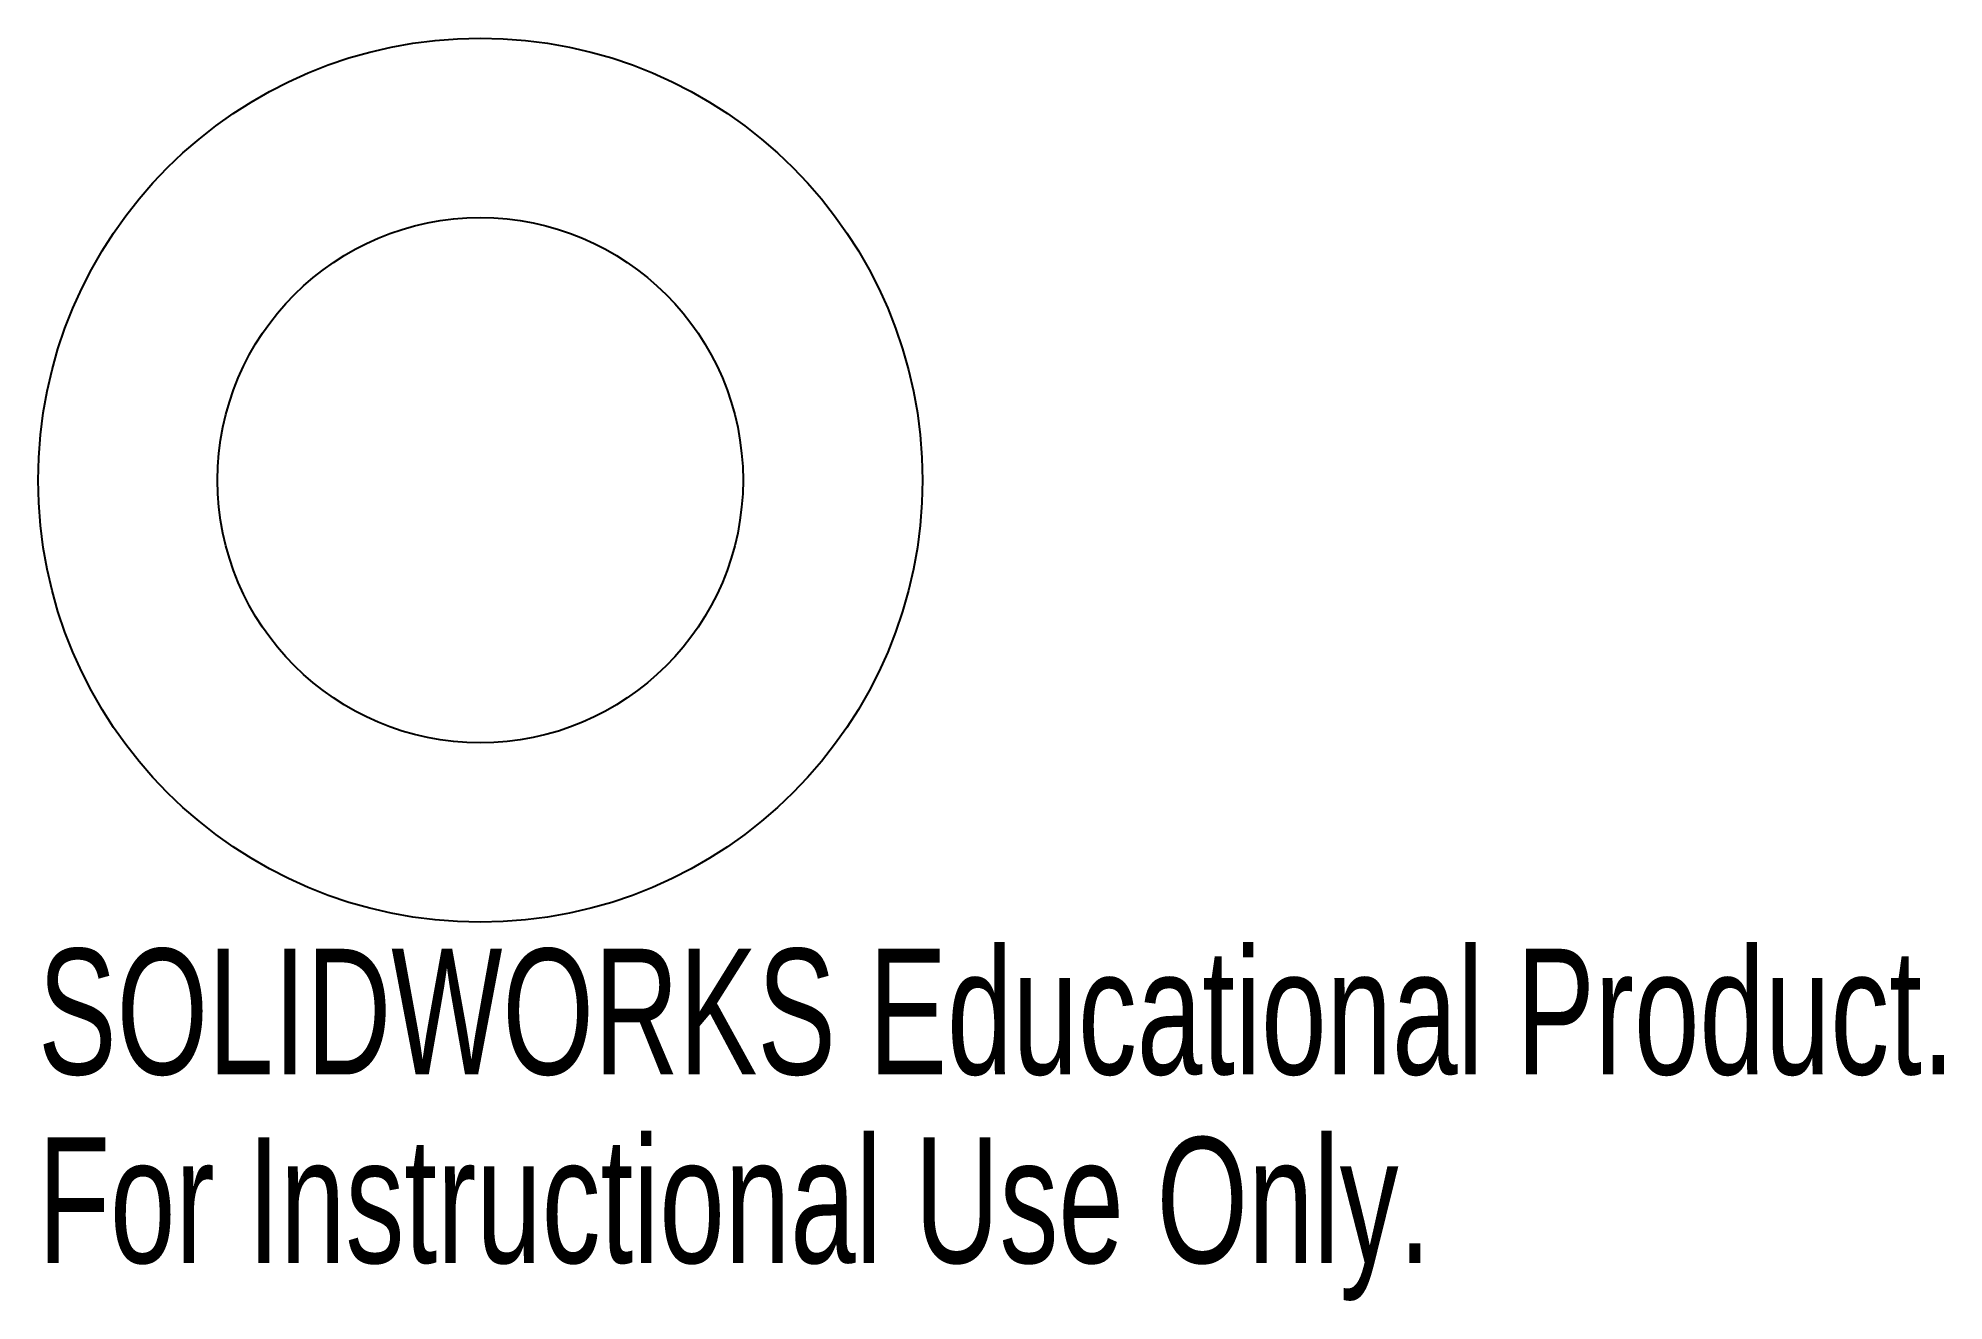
# Model space of a CAD drawing. Header units: millimetres. Extents: x -17 to 56.3, y -31.6 to 17.
import ezdxf

# ---------------------------------------------------------------- set-up
doc = ezdxf.new("R2010")
doc.units = ezdxf.units.MM
doc.styles.add('SLDTEXTSTYLE0', font='TXT', dxfattribs={"width": 0.7})

msp = doc.modelspace()

# ---------------------------------------------------------------- linework, layer by layer
at = {"color": 7, "linetype": 'Continuous'}
for radius in [17, 10.1]:
    msp.add_circle((0, 0), radius, dxfattribs=at)

# ---------------------------------------------------------------- texts
at = {"color": 7, "linetype": 'Continuous', "char_height": 4.83362, "attachment_point": 1, "style": 'SLDTEXTSTYLE0'}
for s, insert in [('SOLIDWORKS Educational Product.', (-17, -18.02)), ('For Instructional Use Only.', (-17, -25.27))]:
    msp.add_mtext(s, dxfattribs=dict(at, insert=insert))

doc.saveas('drawing.dxf')
